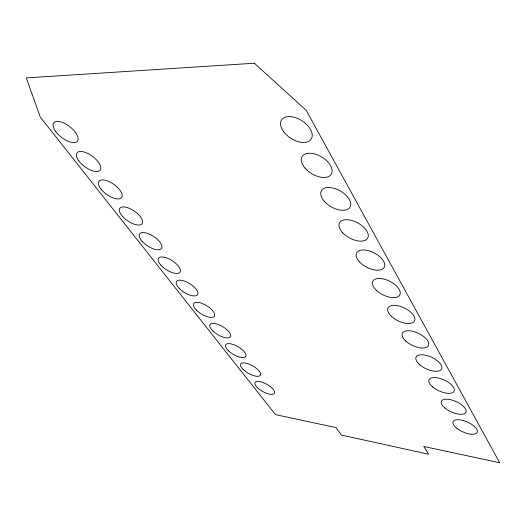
<?xml version="1.0" encoding="UTF-8"?>
<svg xmlns="http://www.w3.org/2000/svg" width="526" height="526" viewBox="0 0 526 526"><rect width="100%" height="100%" fill="white"/><g stroke="black" fill="none" stroke-linecap="round" stroke-linejoin="round"><path stroke-width="0.79" d="M254.341 63.232L26.3 77.901L40.285 117.081L275.499 414.626L335.989 427.612L341.42 435.074L428.683 454.227L423.759 446.462L499.7 462.768L306.224 110.335L254.341 63.232M283.816 131.914A17.66 10.375 32.9 0 0 311.057 139.344A17.66 10.375 32.9 0 0 294.29 117.298A17.66 10.375 32.9 0 0 283.816 131.914M304.981 168.07A17.049 9.738 31.1 0 0 331.268 174.211A17.049 9.738 31.1 0 0 313.871 153.737A17.049 9.738 31.1 0 0 304.981 168.07M324.161 201.129A16.503 9.139 29.7 0 0 349.843 207.468A16.503 9.139 29.7 0 0 333.254 188.117A16.503 9.139 29.7 0 0 324.161 201.129M342.86 232.952A16.01 8.587 28.4 0 0 367.635 238.199A16.01 8.587 28.4 0 0 350.408 220.138A16.01 8.587 28.4 0 0 342.86 232.952M359.797 262.172A15.563 8.074 27.4 0 0 384.052 267.629A15.563 8.074 27.4 0 0 367.529 250.455A15.563 8.074 27.4 0 0 359.797 262.172M376.458 290.405A15.149 7.601 26.6 0 0 399.813 294.915A15.149 7.601 26.6 0 0 382.678 278.806A15.149 7.601 26.6 0 0 376.458 290.405M391.528 316.415A14.767 7.16 25.9 0 0 414.429 321.143A14.767 7.16 25.9 0 0 397.912 305.738A14.767 7.16 25.9 0 0 391.528 316.415M405.789 341.026A14.412 6.753 25.3 0 0 428.249 345.95A14.412 6.753 25.3 0 0 412.305 331.196A14.412 6.753 25.3 0 0 405.789 341.026M419.965 364.932A14.077 6.378 24.8 0 0 441.584 369.048A14.077 6.378 24.8 0 0 425.034 355.103A14.077 6.378 24.8 0 0 419.965 364.932M432.767 387.051A13.768 6.036 24.4 0 0 454.004 391.357A13.768 6.036 24.4 0 0 437.967 377.944A13.768 6.036 24.4 0 0 432.767 387.051M444.937 408.064A13.472 5.714 24.1 0 0 465.799 412.548A13.472 5.714 24.1 0 0 450.249 399.622A13.472 5.714 24.1 0 0 444.937 408.064M258.088 388.254A11.099 4.123 29 0 0 274.427 393.277A11.099 4.123 29 0 0 261.692 382.086A11.099 4.123 29 0 0 258.088 388.254M243.354 369.706A11.329 4.307 29.4 0 0 260.271 375.406A11.329 4.307 29.4 0 0 247.996 363.775A11.329 4.307 29.4 0 0 243.354 369.706M228.501 350.829A11.579 4.497 30 0 0 245.668 356.497A11.579 4.497 30 0 0 232.979 344.425A11.579 4.497 30 0 0 228.501 350.829M212.991 331.11A11.848 4.701 30.5 0 0 230.414 336.732A11.848 4.701 30.5 0 0 217.284 324.187A11.848 4.701 30.5 0 0 212.991 331.11M196.224 309.945A12.137 4.918 31.2 0 0 214.253 316.35A12.137 4.918 31.2 0 0 201.59 303.259A12.137 4.918 31.2 0 0 196.224 309.945M179.221 288.34A12.446 5.142 31.9 0 0 197.546 294.724A12.446 5.142 31.9 0 0 184.389 281.068A12.446 5.142 31.9 0 0 179.221 288.34M160.864 265.104A12.782 5.378 32.7 0 0 179.8 272.363A12.782 5.378 32.7 0 0 167.123 258.075A12.782 5.378 32.7 0 0 160.864 265.104M142.145 241.322A13.143 5.628 33.5 0 0 161.429 248.601A13.143 5.628 33.5 0 0 148.187 233.636A13.143 5.628 33.5 0 0 142.145 241.322M122.486 216.337A13.538 5.891 34.4 0 0 142.132 223.635A13.538 5.891 34.4 0 0 128.285 207.941A13.538 5.891 34.4 0 0 122.486 216.337M101.235 189.38A13.978 6.167 35.4 0 0 121.565 197.723A13.978 6.167 35.4 0 0 108.159 181.207A13.978 6.167 35.4 0 0 101.235 189.38M78.88 160.963A14.452 6.45 36.5 0 0 99.887 170.431A14.452 6.45 36.5 0 0 86.941 153.059A14.452 6.45 36.5 0 0 78.88 160.963M55.861 131.71A14.984 6.753 37.7 0 0 77.342 141.316A14.984 6.753 37.7 0 0 63.653 122.953A14.984 6.753 37.7 0 0 55.861 131.71M457.16 428.572A13.196 5.418 23.8 0 0 477.207 432.352A13.196 5.418 23.8 0 0 461.085 420.05A13.196 5.418 23.8 0 0 457.16 428.572"/></g></svg>
